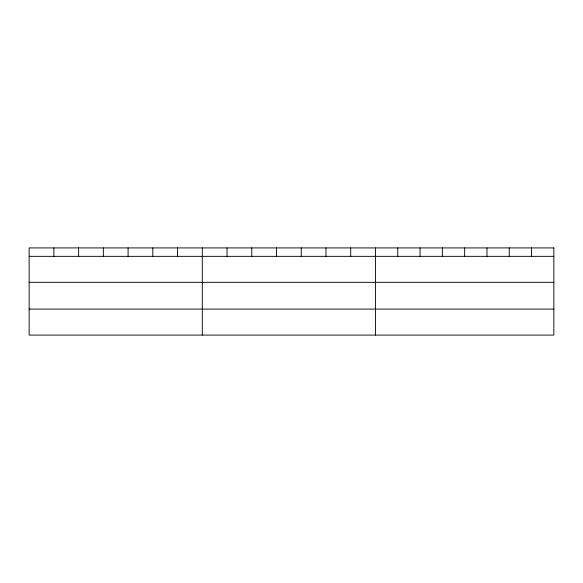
<?xml version="1.0" encoding="UTF-8"?>
<svg xmlns="http://www.w3.org/2000/svg" width="583" height="583" viewBox="0 0 583 583"><rect width="100%" height="100%" fill="white"/><g stroke="black" fill="none" stroke-linecap="round" stroke-linejoin="round"><path stroke-width="0.87" d="M29.15 256.345L553.85 256.345M29.15 282.325L553.85 282.325M29.15 309.099L553.85 309.099M531.55 247.921L531.55 256.345M509.25 247.921L509.25 256.345M486.951 247.921L486.951 256.345M464.651 247.921L464.651 256.345M442.351 247.921L442.351 256.345M420.051 247.921L420.051 256.345M397.752 247.921L397.752 256.345M375.452 247.921L375.452 335.079M350.718 247.921L350.718 256.345M325.977 247.921L325.977 256.345M301.243 247.921L301.243 256.345M276.51 247.921L276.51 256.345M251.776 247.921L251.776 256.345M227.035 247.921L227.035 256.345M202.301 247.921L202.301 335.079M177.567 247.921L177.567 256.345M152.826 247.921L152.826 256.345M128.092 247.921L128.092 256.345M103.359 247.921L103.359 256.345M78.625 247.921L78.625 256.345M53.884 247.921L53.884 256.345M553.85 247.921L29.15 247.921L29.15 335.079L553.85 335.079L553.85 247.921"/></g></svg>
